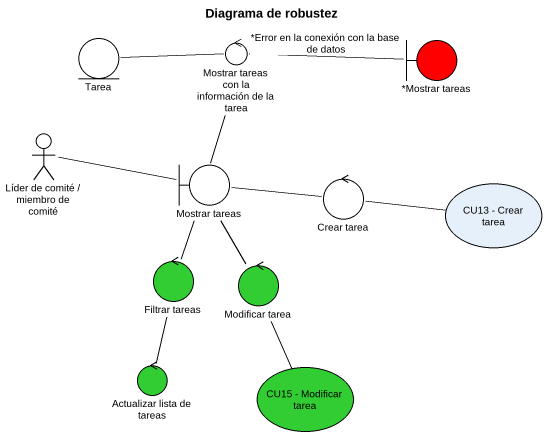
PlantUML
@startuml
title Diagrama de robustez
entity Tarea
control "Mostrar tareas con la información de la tarea" as Mostrar_tareas_con_la
boundary "*Mostrar tareas" as Mostrar_tareas #FF0000
actor "Líder de comité / miembro de comité" as Líder_de_comité_miembro_de
boundary "Mostrar tareas" as Mostrar_tareas_2
control "Crear tarea" as Crear_tarea
usecase "CU13 - Crear tarea" as CU13_Crear_tarea
control "Filtrar tareas" as Filtrar_tareas #32CD32
control "Modificar tarea" as Modificar_tarea #32CD32
control "Actualizar lista de tareas" as Actualizar_lista_de_tareas #32CD32
usecase "CU15 - Modificar tarea" as CU15_Modificar_tarea #32CD32
Tarea -right- Mostrar_tareas_con_la
Mostrar_tareas_con_la -right- Mostrar_tareas : *Error en la conexión con la base de datos
Líder_de_comité_miembro_de -right- Mostrar_tareas_2
Mostrar_tareas_2 -up- Mostrar_tareas_con_la
Mostrar_tareas_2 -right- Crear_tarea
Mostrar_tareas_2 -- Filtrar_tareas
Mostrar_tareas_2 -- Modificar_tarea
Crear_tarea -right- CU13_Crear_tarea
Filtrar_tareas -- Actualizar_lista_de_tareas
Modificar_tarea -- CU15_Modificar_tarea
@enduml
